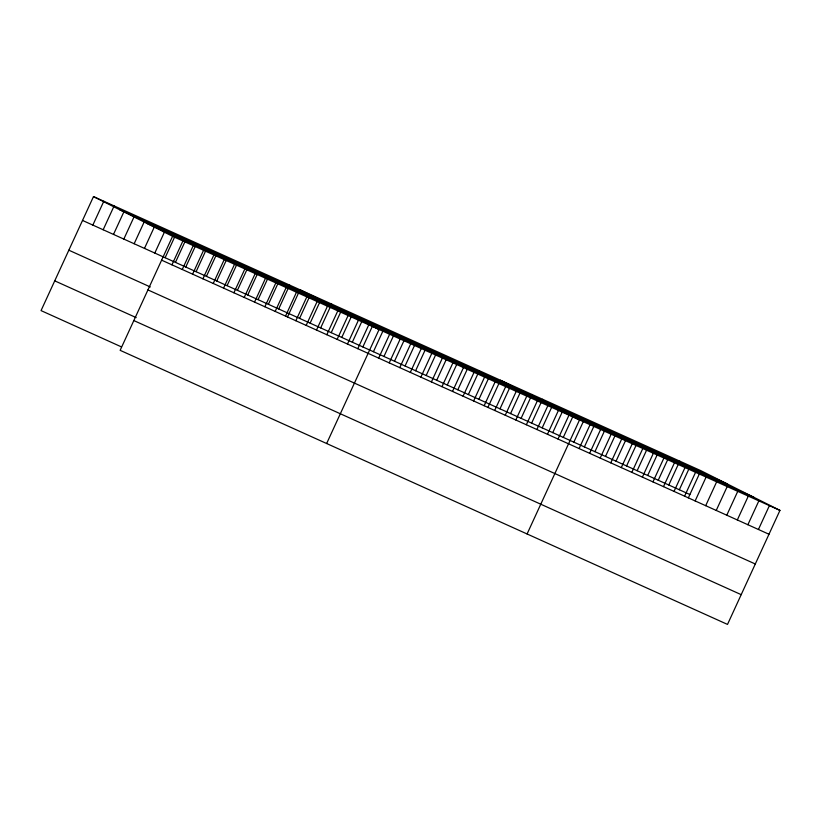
<?xml version="1.0" encoding="UTF-8"?>
<svg xmlns="http://www.w3.org/2000/svg" width="821" height="821" viewBox="0 0 821 821"><rect width="100%" height="100%" fill="white"/><g stroke="black" fill="none" stroke-linecap="round" stroke-linejoin="round"><path stroke-width="1.23" d="M93.491 196.588L172.584 236.315L120.143 350.331L727.509 624.412L779.95 510.395L700.857 470.669L93.491 196.588L41.05 310.605L121.354 346.852M92.845 225.098L103.815 201.248M103.169 229.757L114.14 205.907M113.493 234.416L123.95 211.705M123.827 239.075L134.275 216.364M134.151 243.734L144.599 221.023M144.475 248.394L155.446 224.544M154.8 253.053L164.723 231.481M165.124 257.712L174.524 237.269M171.938 264.824L182.909 240.974M175.448 262.381L186.418 238.521M182.272 269.483L193.243 245.633M185.772 267.041L195.696 245.458M192.596 274.142L203.567 250.292M196.096 271.7L205.507 251.247M202.92 278.801L213.891 254.951M206.42 276.359L216.354 254.777M213.244 283.461L224.215 259.61M216.754 281.018L226.678 259.436M223.569 288.12L234.539 264.27M227.078 285.677L236.479 265.224M233.893 292.779L244.863 268.929M237.402 290.336L246.803 269.883M244.217 297.438L255.187 273.588M247.726 294.996L257.65 273.414M254.541 302.097L265.511 278.247M258.051 299.655L267.451 279.212M264.865 306.756L275.835 282.906M268.375 304.314L277.775 283.871M275.189 311.416L286.16 287.566M278.699 308.973L289.669 285.123M285.523 316.075L296.494 292.225M287.504 316.937L298.434 293.189M295.847 320.734L306.818 296.884M299.573 318.394L308.973 297.941M306.171 325.393L317.142 301.543M310.122 323.146L319.523 302.703M316.495 330.052L327.466 306.202M320.672 327.907L331.643 304.057M326.82 334.711L337.79 310.861M331.222 332.669L341.146 311.087M337.144 339.371L348.114 315.521M341.772 337.431L351.172 316.988M347.468 344.03L358.438 320.18M352.322 342.193L361.722 321.75M357.792 348.689L368.762 324.839M362.872 346.955L372.272 326.512M326.645 443.514L379.086 329.498L299.993 289.782M373.422 351.716L383.345 330.134M378.666 358.11L389.636 334.26M383.961 356.468L393.895 334.896M389.216 362.872L400.186 339.022M394.511 361.23L403.922 340.787M399.765 367.634L410.736 343.783M405.061 365.992L414.472 345.549M410.315 372.395L421.286 348.535M415.611 370.753L425.535 349.171M420.865 377.147L431.836 353.297M426.161 375.515L436.084 353.933M431.415 381.909L442.386 358.059M436.71 380.277L446.634 358.695M441.965 386.67L452.935 362.82M447.26 385.039L456.661 364.586M452.515 391.432L463.485 367.582M457.81 389.79L467.211 369.347M463.065 396.194L474.035 372.344M468.36 394.552L479.331 370.702M473.614 400.956L484.585 377.106M478.91 399.314L488.834 377.732M484.154 405.718L495.125 381.857M487.931 407.38L499.384 382.494M494.704 410.469L505.674 386.619M499.999 408.837L509.41 388.395M505.254 415.231L516.224 391.381M510.549 413.599L519.96 393.156M515.804 419.993L526.774 396.143M521.099 418.361L532.07 394.501M526.353 424.755L537.324 400.905M531.649 423.113L542.619 399.263M536.903 429.516L547.874 405.666M542.199 427.874L552.123 406.303M547.453 434.278L558.424 410.428M552.749 432.636L562.149 412.193M558.003 439.04L568.974 415.18M563.298 437.398L572.699 416.955M527.082 533.968L579.523 419.942L500.43 380.226M573.848 442.16L583.249 421.717M579.103 448.553L590.073 424.703M584.398 446.922L594.322 425.34M589.652 453.315L600.623 429.465M594.948 451.683L604.872 430.101M600.192 458.077L611.163 434.227M605.498 456.445L614.898 435.992M610.742 462.839L621.713 438.989M616.037 461.197L625.448 440.754M621.292 467.601L632.262 443.751M626.587 465.959L636.521 444.377M631.842 472.362L642.812 448.502M637.137 470.72L647.061 449.138M642.391 477.114L653.362 453.264M647.687 475.482L657.611 453.9M652.941 481.876L663.912 458.026M658.237 480.244L667.637 459.801M663.491 486.637L674.462 462.787M668.787 485.006L679.757 461.145M674.041 491.399L685.012 467.549M679.336 489.768L689.26 468.186M684.591 496.161L695.561 472.311M688.367 497.834L699.81 472.947M695.141 500.923L706.111 477.073M705.691 505.685L716.661 481.824M716.23 510.436L727.201 486.586M726.78 515.198L737.751 491.348M737.33 519.96L748.3 496.11M747.88 524.722L758.85 500.872M758.43 529.483L769.4 505.633M119.599 209.694L726.954 483.774M146.487 223.199L753.852 497.28M172.584 236.315L779.95 510.395M82.521 220.439L689.886 494.519M161.614 260.165L768.979 534.245M68.841 250.2L150.294 286.95M147.934 289.916L755.289 563.996M54.74 280.854L136.194 317.614M133.833 320.57L741.189 594.65"/></g></svg>
